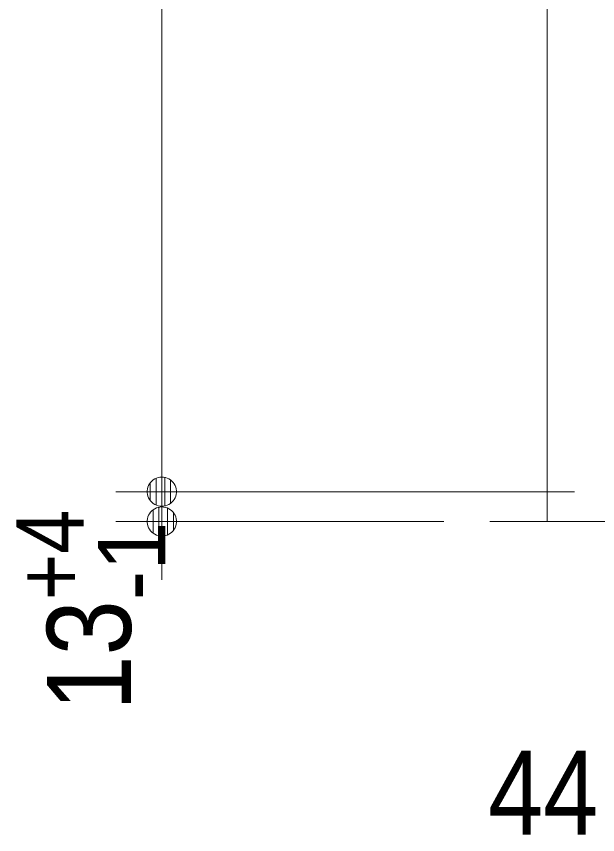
# Model space of a CAD drawing. Units: millimetres, scale not verified. Extents: x -6062 to 6062, y -3045 to 3045.
# Drawn here: x -688 to -434.5, y -2086.5 to -1729.8 of the extents above; entities that cross this region are included whole.
import ezdxf
from ezdxf.enums import TextEntityAlignment as Align

# ---------------------------------------------------------------- set-up
doc = ezdxf.new("R2010")
doc.units = ezdxf.units.MM
doc.header["$LTSCALE"] = 20
for name, color, linetype, lineweight in [('0-1_3一般', 7, 'Continuous', 9), ('0-3_2寸法-1', 7, 'Continuous', 9), ('0-4_0', 7, 'Continuous', 9), ('0-5_2寸法-2', 7, 'Continuous', 9)]:
    doc.layers.add(name, color=color, linetype=linetype, lineweight=lineweight)
doc.styles.add('ＭＳ Ｐゴシック', font='')
doc.styles.get('ＭＳ Ｐゴシック').set_extended_font_data('MS PGothic')

# ---------------------------------------------------------------- blocks, each defined once
blk = doc.blocks.new('グループ-138')
at = {"layer": '0-1_3一般'}
blk.add_line((26119.3, -39000), (31709.3, -39000), dxfattribs=at)
blk = doc.blocks.new('グループ-184')
at = {"layer": '0-1_3一般'}
blk.add_blockref('グループ-138', (0, 0), dxfattribs=at)
blk = doc.blocks.new('_Dot')
at = {"layer": '0-4_0'}
for p, q in [((7.99, 6), (-7.99, 6)), ((-10, 0), (-20, 0)), ((9.78, 2), (-9.78, 2)), ((9.16, -3.98), (-9.16, -3.98)), ((6, -7.98), (-6, -7.98))]:
    blk.add_line(p, q, dxfattribs=at)
for points in [[(10, 0), (9.92, 1.25), (9.69, 2.49), (9.3, 3.68), (8.76, 4.82), (8.09, 5.88), (7.29, 6.85), (6.37, 7.71), (5.36, 8.44), (4.26, 9.05), (3.09, 9.51), (1.87, 9.82), (0.63, 9.98), (-0.63, 9.98), (-1.87, 9.82), (-3.09, 9.51), (-4.26, 9.05), (-5.36, 8.44), (-6.37, 7.71), (-7.29, 6.85), (-8.09, 5.88), (-8.76, 4.82), (-9.3, 3.68), (-9.69, 2.49), (-9.92, 1.25), (-10, 0), (0, 0)], [(-10, 0), (-9.92, -1.25), (-9.69, -2.49), (-9.3, -3.68), (-8.76, -4.82), (-8.09, -5.88), (-7.29, -6.85), (-6.37, -7.71), (-5.36, -8.44), (-4.26, -9.05), (-3.09, -9.51), (-1.87, -9.82), (-0.63, -9.98), (0.63, -9.98), (1.87, -9.82), (3.09, -9.51), (4.26, -9.05), (5.36, -8.44), (6.37, -7.71), (7.29, -6.85), (8.09, -5.88), (8.76, -4.82), (9.3, -3.68), (9.69, -2.49), (9.92, -1.25), (10, 0), (0, 0)]]:
    blk.add_lwpolyline(points, close=True, dxfattribs=at)
blk = doc.blocks.new('グループ-185')
at = {"layer": '0-1_3一般'}
blk.add_line((26619.3, 8000), (26619.3, -39000), dxfattribs=at)

msp = doc.modelspace()

# ---------------------------------------------------------------- linework, layer by layer
at = {"layer": '0-3_2寸法-1'}
for p, q in [((-624.54, 342.29), (-624.54, -1924.29)), ((-444.54, -1937), (-644.54, -1937))]:
    msp.add_line(p, q, dxfattribs=at)
at = {"layer": '0-5_2寸法-2'}
for p, q in [((-624.54, -1924.29), (-624.54, -1911.58)), ((-444.54, -1937), (-644.54, -1937)), ((-624.54, -1937), (-624.54, -1950)), ((-501.54, -1950), (-644.54, -1950)), ((-624.54, -1962.71), (-624.54, -1975.42))]:
    msp.add_line(p, q, dxfattribs=at)

# ---------------------------------------------------------------- block references
at = {"layer": '0-1_3一般', "xscale": 0.05, "yscale": 0.05}
for name in ['グループ-184', 'グループ-185']:
    msp.add_blockref(name, (-1787.5, 0), dxfattribs=at)
at = {"layer": '0-3_2寸法-1', "xscale": 0.6356201, "yscale": 0.6356201, "rotation": 270}
msp.add_blockref('_Dot', (-624.54, -1937), dxfattribs=at)
at = {"layer": '0-5_2寸法-2', "xscale": 0.6356201, "yscale": 0.6356201}
for p, rotation in [((-624.54, -1937), 270), ((-624.54, -1950), 90)]:
    msp.add_blockref('_Dot', p, dxfattribs=dict(at, rotation=rotation))

# ---------------------------------------------------------------- texts
at = {"layer": '0-5_2寸法-2', "style": 'ＭＳ Ｐゴシック', "width": 0.9}
for s, height, p in [('+4', 29.33, (-649.85, -1984.27)), ('13', 36.66, (-627.02, -2032.37))]:
    msp.add_text(s, height=height, rotation=90, dxfattribs=at).set_placement(p, align=Align.BOTTOM_LEFT)
at = {"layer": '0-5_2寸法-2', "style": 'ＭＳ Ｐゴシック'}
msp.add_text('-1', height=29.33, rotation=90, dxfattribs=at).set_placement((-614.26, -1984.27), align=Align.BOTTOM_LEFT)
at = {"layer": '0-5_2寸法-2', "style": 'ＭＳ Ｐゴシック', "width": 0.9}
msp.add_text('44', height=36.66, dxfattribs=at).set_placement((-482.19, -2097.52), align=Align.BOTTOM_LEFT)

doc.saveas('drawing.dxf')
